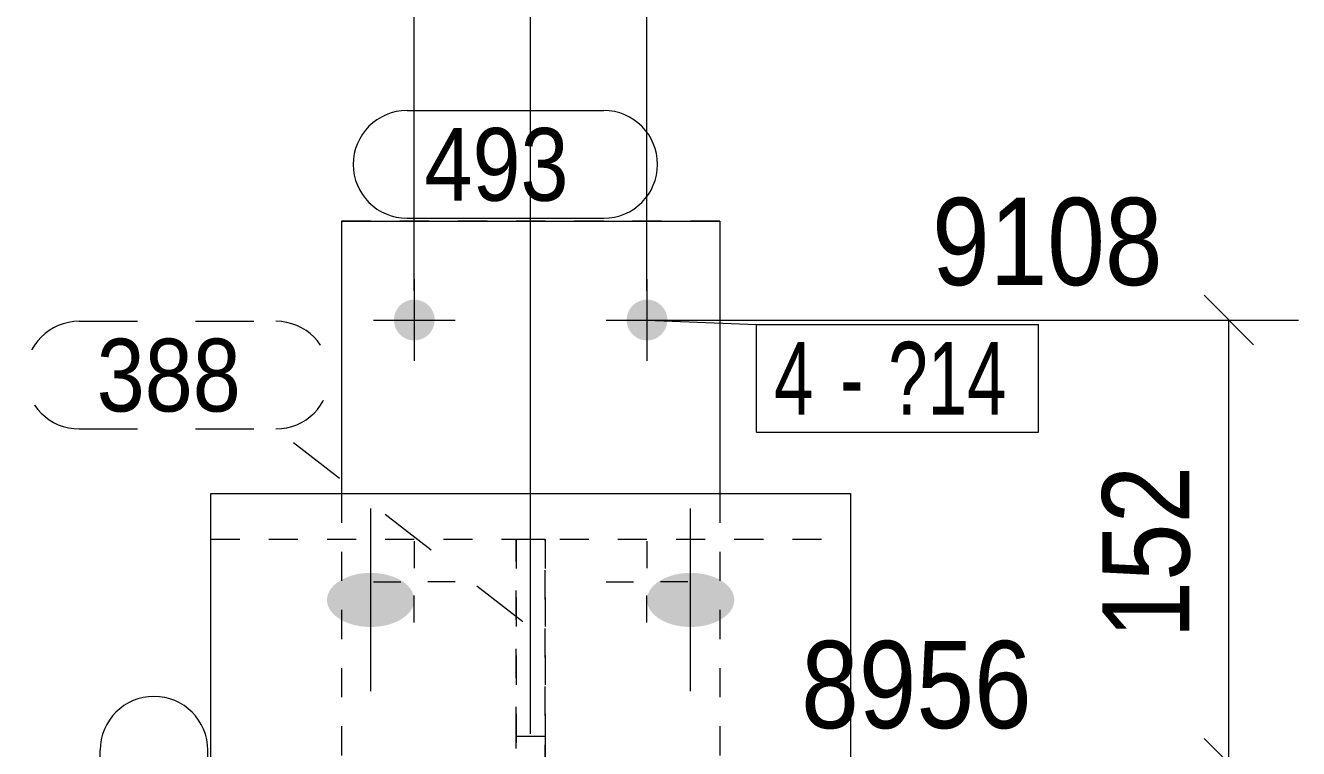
# Model space of a CAD drawing. Header units: millimetres. Extents: x 2 to 579, y 1 to 825.
# Drawn here: x 36 to 79.77, y 696.65 to 721.5 of the extents above; entities that cross this region are included whole.
import ezdxf

# ---------------------------------------------------------------- set-up
doc = ezdxf.new("R2010")
doc.units = ezdxf.units.MM
for name, pattern in [('XKITLINE00', [0]), ('XKITLINE01', [4, 1, -1, 1, -1]), ('XKITLINE02', [4, 2, -2])]:
    doc.linetypes.add(name, pattern=pattern)
for name, color, linetype, lineweight in [('Bolt', 3, 'Continuous', 0), ('BoltMark', 7, 'Continuous', 0), ('Dimensions', 7, 'Continuous', 0), ('Part', 2, 'Continuous', 0), ('PartMark', 7, 'Continuous', 0)]:
    doc.layers.add(name, color=color, linetype=linetype, lineweight=lineweight)
doc.styles.add('ARIAL', font='ARIAL.TTF')
doc.styles.add('ARIAL_NARROW', font='ARIALN.TTF')

# ---------------------------------------------------------------- blocks, each defined once
blk = doc.blocks.new('*A48')
at = {"layer": 'Bolt'}
for points in [[(47.828, 700.825), (47.791, 700.826), (47.755, 700.827), (47.718, 700.829), (47.681, 700.832), (47.645, 700.835), (47.609, 700.838), (47.572, 700.842), (47.536, 700.847), (47.501, 700.852), (47.465, 700.858), (47.43, 700.865), (47.395, 700.871), (47.36, 700.879), (47.325, 700.887), (47.291, 700.895), (47.257, 700.904), (47.224, 700.914), (47.191, 700.924), (47.158, 700.934), (47.126, 700.945), (47.094, 700.957), (47.063, 700.969), (47.032, 700.981), (47.001, 700.994), (46.972, 701.007), (46.942, 701.021), (46.913, 701.035), (46.885, 701.05), (46.858, 701.065), (46.831, 701.081), (46.804, 701.097), (46.779, 701.113), (46.754, 701.13), (46.729, 701.147), (46.706, 701.164), (46.683, 701.182), (46.66, 701.2), (46.639, 701.218), (46.618, 701.237), (46.598, 701.256), (46.578, 701.276), (46.56, 701.295), (46.542, 701.315), (46.525, 701.336), (46.509, 701.356), (46.494, 701.377), (46.479, 701.398), (46.466, 701.419), (46.453, 701.44), (46.441, 701.462), (46.43, 701.484), (46.419, 701.505), (46.41, 701.528), (46.402, 701.55), (46.394, 701.572), (46.387, 701.594), (46.381, 701.617), (46.376, 701.639), (46.372, 701.662), (46.369, 701.685), (46.367, 701.708), (46.366, 701.73), (46.365, 701.753), (46.366, 701.776), (46.367, 701.799), (46.369, 701.821), (46.372, 701.844), (46.376, 701.867), (46.381, 701.889), (46.387, 701.912), (46.394, 701.934), (46.402, 701.957), (46.41, 701.979), (46.419, 702.001), (46.43, 702.023), (46.441, 702.044), (46.453, 702.066), (46.466, 702.087), (46.479, 702.109), (46.494, 702.13), (46.509, 702.15), (46.525, 702.171), (46.542, 702.191), (46.56, 702.211), (46.578, 702.231), (46.598, 702.25), (46.618, 702.269), (46.639, 702.288), (46.66, 702.306), (46.683, 702.325), (46.706, 702.342), (46.729, 702.36), (46.754, 702.377), (46.779, 702.394), (46.804, 702.41), (46.831, 702.426), (46.858, 702.441), (46.885, 702.456), (46.913, 702.471), (46.942, 702.485), (46.972, 702.499), (47.001, 702.512), (47.032, 702.525), (47.063, 702.538), (47.094, 702.55), (47.126, 702.561), (47.158, 702.572), (47.191, 702.583), (47.224, 702.593), (47.257, 702.602), (47.291, 702.611), (47.325, 702.62), (47.36, 702.628), (47.395, 702.635), (47.43, 702.642), (47.465, 702.648), (47.501, 702.654), (47.536, 702.659), (47.572, 702.664), (47.609, 702.668), (47.645, 702.672), (47.681, 702.675), (47.718, 702.677), (47.755, 702.679), (47.791, 702.681), (47.828, 702.682), (47.865, 702.682), (47.902, 702.682), (47.939, 702.681), (47.975, 702.679), (48.012, 702.677), (48.049, 702.675), (48.085, 702.672), (48.122, 702.668), (48.158, 702.664), (48.194, 702.659), (48.23, 702.654), (48.265, 702.648), (48.3, 702.642), (48.336, 702.635), (48.37, 702.628), (48.405, 702.62), (48.439, 702.611), (48.473, 702.602), (48.506, 702.593), (48.539, 702.583), (48.572, 702.572), (48.604, 702.561), (48.636, 702.55), (48.668, 702.538), (48.698, 702.525), (48.729, 702.512), (48.759, 702.499), (48.788, 702.485), (48.817, 702.471), (48.845, 702.456), (48.872, 702.441), (48.899, 702.426), (48.926, 702.41), (48.951, 702.394), (48.976, 702.377), (49.001, 702.36), (49.025, 702.342), (49.048, 702.325), (49.07, 702.306), (49.091, 702.288), (49.112, 702.269), (49.132, 702.25), (49.152, 702.231), (49.17, 702.211), (49.188, 702.191), (49.205, 702.171), (49.221, 702.15), (49.236, 702.13), (49.251, 702.109), (49.265, 702.087), (49.277, 702.066), (49.289, 702.044), (49.3, 702.023), (49.311, 702.001), (49.32, 701.979), (49.329, 701.957), (49.336, 701.934), (49.343, 701.912), (49.349, 701.889), (49.354, 701.867), (49.358, 701.844), (49.361, 701.821), (49.363, 701.799), (49.365, 701.776), (49.365, 701.753), (49.365, 701.73), (49.363, 701.708), (49.361, 701.685), (49.358, 701.662), (49.354, 701.639), (49.349, 701.617), (49.343, 701.594), (49.336, 701.572), (49.329, 701.55), (49.32, 701.528), (49.311, 701.505), (49.3, 701.484), (49.289, 701.462), (49.277, 701.44), (49.265, 701.419), (49.251, 701.398), (49.236, 701.377), (49.221, 701.356), (49.205, 701.336), (49.188, 701.315), (49.17, 701.295), (49.152, 701.276), (49.132, 701.256), (49.112, 701.237), (49.091, 701.218), (49.07, 701.2), (49.048, 701.182), (49.025, 701.164), (49.001, 701.147), (48.976, 701.13), (48.951, 701.113), (48.926, 701.097), (48.899, 701.081), (48.872, 701.065), (48.845, 701.05), (48.817, 701.035), (48.788, 701.021), (48.759, 701.007), (48.729, 700.994), (48.698, 700.981), (48.668, 700.969), (48.636, 700.957), (48.604, 700.945), (48.572, 700.934), (48.539, 700.924), (48.506, 700.914), (48.473, 700.904), (48.439, 700.895), (48.405, 700.887), (48.37, 700.879), (48.336, 700.871), (48.3, 700.865), (48.265, 700.858), (48.23, 700.852), (48.194, 700.847), (48.158, 700.842), (48.122, 700.838), (48.085, 700.835), (48.049, 700.832), (48.012, 700.829), (47.975, 700.827), (47.939, 700.826), (47.902, 700.825), (47.865, 700.825)], [(58.828, 700.825), (58.791, 700.826), (58.755, 700.827), (58.718, 700.829), (58.681, 700.832), (58.645, 700.835), (58.609, 700.838), (58.572, 700.842), (58.536, 700.847), (58.501, 700.852), (58.465, 700.858), (58.43, 700.865), (58.395, 700.871), (58.36, 700.879), (58.325, 700.887), (58.291, 700.895), (58.257, 700.904), (58.224, 700.914), (58.191, 700.924), (58.158, 700.934), (58.126, 700.945), (58.094, 700.957), (58.063, 700.969), (58.032, 700.981), (58.001, 700.994), (57.972, 701.007), (57.942, 701.021), (57.913, 701.035), (57.885, 701.05), (57.858, 701.065), (57.831, 701.081), (57.804, 701.097), (57.779, 701.113), (57.754, 701.13), (57.729, 701.147), (57.706, 701.164), (57.683, 701.182), (57.66, 701.2), (57.639, 701.218), (57.618, 701.237), (57.598, 701.256), (57.578, 701.276), (57.56, 701.295), (57.542, 701.315), (57.525, 701.336), (57.509, 701.356), (57.494, 701.377), (57.479, 701.398), (57.466, 701.419), (57.453, 701.44), (57.441, 701.462), (57.43, 701.484), (57.419, 701.505), (57.41, 701.528), (57.402, 701.55), (57.394, 701.572), (57.387, 701.594), (57.381, 701.617), (57.376, 701.639), (57.372, 701.662), (57.369, 701.685), (57.367, 701.708), (57.366, 701.73), (57.365, 701.753), (57.366, 701.776), (57.367, 701.799), (57.369, 701.821), (57.372, 701.844), (57.376, 701.867), (57.381, 701.889), (57.387, 701.912), (57.394, 701.934), (57.402, 701.957), (57.41, 701.979), (57.419, 702.001), (57.43, 702.023), (57.441, 702.044), (57.453, 702.066), (57.466, 702.087), (57.479, 702.109), (57.494, 702.13), (57.509, 702.15), (57.525, 702.171), (57.542, 702.191), (57.56, 702.211), (57.578, 702.231), (57.598, 702.25), (57.618, 702.269), (57.639, 702.288), (57.66, 702.306), (57.683, 702.325), (57.706, 702.342), (57.729, 702.36), (57.754, 702.377), (57.779, 702.394), (57.804, 702.41), (57.831, 702.426), (57.858, 702.441), (57.885, 702.456), (57.913, 702.471), (57.942, 702.485), (57.972, 702.499), (58.001, 702.512), (58.032, 702.525), (58.063, 702.538), (58.094, 702.55), (58.126, 702.561), (58.158, 702.572), (58.191, 702.583), (58.224, 702.593), (58.257, 702.602), (58.291, 702.611), (58.325, 702.62), (58.36, 702.628), (58.395, 702.635), (58.43, 702.642), (58.465, 702.648), (58.501, 702.654), (58.536, 702.659), (58.572, 702.664), (58.609, 702.668), (58.645, 702.672), (58.681, 702.675), (58.718, 702.677), (58.755, 702.679), (58.791, 702.681), (58.828, 702.682), (58.865, 702.682), (58.902, 702.682), (58.939, 702.681), (58.975, 702.679), (59.012, 702.677), (59.049, 702.675), (59.085, 702.672), (59.122, 702.668), (59.158, 702.664), (59.194, 702.659), (59.23, 702.654), (59.265, 702.648), (59.3, 702.642), (59.336, 702.635), (59.37, 702.628), (59.405, 702.62), (59.439, 702.611), (59.473, 702.602), (59.506, 702.593), (59.539, 702.583), (59.572, 702.572), (59.604, 702.561), (59.636, 702.55), (59.668, 702.538), (59.698, 702.525), (59.729, 702.512), (59.759, 702.499), (59.788, 702.485), (59.817, 702.471), (59.845, 702.456), (59.872, 702.441), (59.899, 702.426), (59.926, 702.41), (59.951, 702.394), (59.976, 702.377), (60.001, 702.36), (60.025, 702.342), (60.048, 702.325), (60.07, 702.306), (60.091, 702.288), (60.112, 702.269), (60.132, 702.25), (60.152, 702.231), (60.17, 702.211), (60.188, 702.191), (60.205, 702.171), (60.221, 702.15), (60.236, 702.13), (60.251, 702.109), (60.265, 702.087), (60.277, 702.066), (60.289, 702.044), (60.3, 702.023), (60.311, 702.001), (60.32, 701.979), (60.329, 701.957), (60.336, 701.934), (60.343, 701.912), (60.349, 701.889), (60.354, 701.867), (60.358, 701.844), (60.361, 701.821), (60.363, 701.799), (60.365, 701.776), (60.365, 701.753), (60.365, 701.73), (60.363, 701.708), (60.361, 701.685), (60.358, 701.662), (60.354, 701.639), (60.349, 701.617), (60.343, 701.594), (60.336, 701.572), (60.329, 701.55), (60.32, 701.528), (60.311, 701.505), (60.3, 701.484), (60.289, 701.462), (60.277, 701.44), (60.265, 701.419), (60.251, 701.398), (60.236, 701.377), (60.221, 701.356), (60.205, 701.336), (60.188, 701.315), (60.17, 701.295), (60.152, 701.276), (60.132, 701.256), (60.112, 701.237), (60.091, 701.218), (60.07, 701.2), (60.048, 701.182), (60.025, 701.164), (60.001, 701.147), (59.976, 701.13), (59.951, 701.113), (59.926, 701.097), (59.899, 701.081), (59.872, 701.065), (59.845, 701.05), (59.817, 701.035), (59.788, 701.021), (59.759, 701.007), (59.729, 700.994), (59.698, 700.981), (59.668, 700.969), (59.636, 700.957), (59.604, 700.945), (59.572, 700.934), (59.539, 700.924), (59.506, 700.914), (59.473, 700.904), (59.439, 700.895), (59.405, 700.887), (59.37, 700.879), (59.336, 700.871), (59.3, 700.865), (59.265, 700.858), (59.23, 700.852), (59.194, 700.847), (59.158, 700.842), (59.122, 700.838), (59.085, 700.835), (59.049, 700.832), (59.012, 700.829), (58.975, 700.827), (58.939, 700.826), (58.902, 700.825), (58.865, 700.825)]]:
    blk.add_hatch(color=3, dxfattribs=at).paths.add_polyline_path(points, flags=17)
at = {"layer": 'Bolt', "color": 3, "linetype": 'XKITLINE00', "lineweight": 0}
for p, q in [((47.865, 698.612), (47.865, 704.894)), ((58.865, 698.612), (58.865, 704.894))]:
    blk.add_line(p, q, dxfattribs=at)
blk = doc.blocks.new('*A56')
at = {"layer": 'Bolt'}
blk.add_hatch(color=3, dxfattribs=at).paths.add_polyline_path([(58.064, 711.34), (58.062, 711.305), (58.057, 711.271), (58.051, 711.237), (58.044, 711.204), (58.035, 711.171), (58.024, 711.138), (58.012, 711.106), (57.998, 711.075), (57.982, 711.044), (57.965, 711.014), (57.947, 710.985), (57.927, 710.957), (57.906, 710.93), (57.884, 710.904), (57.86, 710.879), (57.835, 710.855), (57.809, 710.833), (57.782, 710.812), (57.754, 710.792), (57.725, 710.774), (57.695, 710.757), (57.664, 710.741), (57.633, 710.727), (57.601, 710.715), (57.568, 710.704), (57.535, 710.695), (57.501, 710.687), (57.468, 710.682), (57.434, 710.677), (57.399, 710.675), (57.365, 710.674), (57.331, 710.675), (57.296, 710.677), (57.262, 710.682), (57.228, 710.687), (57.195, 710.695), (57.162, 710.704), (57.129, 710.715), (57.097, 710.727), (57.066, 710.741), (57.035, 710.757), (57.005, 710.774), (56.976, 710.792), (56.948, 710.812), (56.921, 710.833), (56.895, 710.855), (56.87, 710.879), (56.846, 710.904), (56.824, 710.93), (56.803, 710.957), (56.783, 710.985), (56.765, 711.014), (56.748, 711.044), (56.732, 711.075), (56.718, 711.106), (56.706, 711.138), (56.695, 711.171), (56.686, 711.204), (56.678, 711.237), (56.673, 711.271), (56.668, 711.305), (56.666, 711.34), (56.665, 711.374), (56.666, 711.408), (56.668, 711.443), (56.673, 711.477), (56.678, 711.511), (56.686, 711.544), (56.695, 711.577), (56.706, 711.61), (56.718, 711.642), (56.732, 711.673), (56.748, 711.704), (56.765, 711.734), (56.783, 711.763), (56.803, 711.791), (56.824, 711.818), (56.846, 711.844), (56.87, 711.869), (56.895, 711.893), (56.921, 711.915), (56.948, 711.936), (56.976, 711.956), (57.005, 711.974), (57.035, 711.991), (57.066, 712.007), (57.097, 712.021), (57.129, 712.033), (57.162, 712.044), (57.195, 712.053), (57.228, 712.061), (57.262, 712.066), (57.296, 712.071), (57.331, 712.073), (57.365, 712.074), (57.399, 712.073), (57.434, 712.071), (57.468, 712.066), (57.501, 712.061), (57.535, 712.053), (57.568, 712.044), (57.601, 712.033), (57.633, 712.021), (57.664, 712.007), (57.695, 711.991), (57.725, 711.974), (57.754, 711.956), (57.782, 711.936), (57.809, 711.915), (57.835, 711.893), (57.86, 711.869), (57.884, 711.844), (57.906, 711.818), (57.927, 711.791), (57.947, 711.763), (57.965, 711.734), (57.982, 711.704), (57.998, 711.673), (58.012, 711.642), (58.024, 711.61), (58.035, 711.577), (58.044, 711.544), (58.051, 711.511), (58.057, 711.477), (58.062, 711.443), (58.064, 711.408), (58.065, 711.374)], flags=17)
at = {"layer": 'Bolt', "color": 3, "linetype": 'XKITLINE00', "lineweight": 0}
for p, q in [((57.365, 712.774), (57.365, 709.974)), ((55.965, 711.374), (58.765, 711.374)), ((57.365, 703.774), (57.365, 702.842)), ((55.965, 702.374), (56.897, 702.374)), ((58.765, 702.374), (57.833, 702.374)), ((57.365, 700.974), (57.365, 701.906))]:
    blk.add_line(p, q, dxfattribs=at)
blk = doc.blocks.new('*A57')
at = {"layer": 'Bolt'}
blk.add_hatch(color=3, dxfattribs=at).paths.add_polyline_path([(50.064, 711.34), (50.062, 711.305), (50.057, 711.271), (50.051, 711.237), (50.044, 711.204), (50.035, 711.171), (50.024, 711.138), (50.012, 711.106), (49.998, 711.075), (49.982, 711.044), (49.965, 711.014), (49.947, 710.985), (49.927, 710.957), (49.906, 710.93), (49.884, 710.904), (49.86, 710.879), (49.835, 710.855), (49.809, 710.833), (49.782, 710.812), (49.754, 710.792), (49.725, 710.774), (49.695, 710.757), (49.664, 710.741), (49.633, 710.727), (49.601, 710.715), (49.568, 710.704), (49.535, 710.695), (49.501, 710.687), (49.468, 710.682), (49.434, 710.677), (49.399, 710.675), (49.365, 710.674), (49.331, 710.675), (49.296, 710.677), (49.262, 710.682), (49.228, 710.687), (49.195, 710.695), (49.162, 710.704), (49.129, 710.715), (49.097, 710.727), (49.066, 710.741), (49.035, 710.757), (49.005, 710.774), (48.976, 710.792), (48.948, 710.812), (48.921, 710.833), (48.895, 710.855), (48.87, 710.879), (48.846, 710.904), (48.824, 710.93), (48.803, 710.957), (48.783, 710.985), (48.765, 711.014), (48.748, 711.044), (48.732, 711.075), (48.718, 711.106), (48.706, 711.138), (48.695, 711.171), (48.686, 711.204), (48.678, 711.237), (48.673, 711.271), (48.668, 711.305), (48.666, 711.34), (48.665, 711.374), (48.666, 711.408), (48.668, 711.443), (48.673, 711.477), (48.678, 711.511), (48.686, 711.544), (48.695, 711.577), (48.706, 711.61), (48.718, 711.642), (48.732, 711.673), (48.748, 711.704), (48.765, 711.734), (48.783, 711.763), (48.803, 711.791), (48.824, 711.818), (48.846, 711.844), (48.87, 711.869), (48.895, 711.893), (48.921, 711.915), (48.948, 711.936), (48.976, 711.956), (49.005, 711.974), (49.035, 711.991), (49.066, 712.007), (49.097, 712.021), (49.129, 712.033), (49.162, 712.044), (49.195, 712.053), (49.228, 712.061), (49.262, 712.066), (49.296, 712.071), (49.331, 712.073), (49.365, 712.074), (49.399, 712.073), (49.434, 712.071), (49.468, 712.066), (49.501, 712.061), (49.535, 712.053), (49.568, 712.044), (49.601, 712.033), (49.633, 712.021), (49.664, 712.007), (49.695, 711.991), (49.725, 711.974), (49.754, 711.956), (49.782, 711.936), (49.809, 711.915), (49.835, 711.893), (49.86, 711.869), (49.884, 711.844), (49.906, 711.818), (49.927, 711.791), (49.947, 711.763), (49.965, 711.734), (49.982, 711.704), (49.998, 711.673), (50.012, 711.642), (50.024, 711.61), (50.035, 711.577), (50.044, 711.544), (50.051, 711.511), (50.057, 711.477), (50.062, 711.443), (50.064, 711.408), (50.065, 711.374)], flags=17)
at = {"layer": 'Bolt', "color": 3, "linetype": 'XKITLINE00', "lineweight": 0}
for p, q in [((49.365, 712.774), (49.365, 709.974)), ((47.965, 711.374), (50.765, 711.374)), ((49.365, 703.774), (49.365, 702.842)), ((47.965, 702.374), (48.897, 702.374)), ((50.765, 702.374), (49.833, 702.374)), ((49.365, 700.974), (49.365, 701.906))]:
    blk.add_line(p, q, dxfattribs=at)
blk = doc.blocks.new('*A64')
at = {"layer": 'Part', "color": 2, "linetype": 'XKITLINE00', "lineweight": 0}
for p, q in [((42.365, 621.497), (42.365, 705.409)), ((42.365, 705.409), (64.365, 705.409)), ((64.365, 705.409), (64.365, 621.497))]:
    blk.add_line(p, q, dxfattribs=at)
at = {"layer": 'Part', "color": 7, "linetype": 'XKITLINE01', "lineweight": 0}
blk.add_line((42.365, 703.838), (64.365, 703.838), dxfattribs=at)
blk = doc.blocks.new('*A81')
at = {"layer": 'Part', "color": 7, "linetype": 'XKITLINE01', "lineweight": 0}
for p, q in [((52.865, 697.075), (52.865, 703.838)), ((52.865, 703.838), (52.865, 689.774)), ((52.865, 703.838), (53.865, 703.838)), ((53.865, 703.838), (53.865, 697.075)), ((53.865, 689.774), (53.865, 703.838)), ((52.865, 694.646), (52.865, 697.075)), ((52.865, 697.075), (53.865, 697.075)), ((53.865, 697.075), (53.865, 694.646)), ((52.865, 689.774), (52.865, 694.646)), ((52.865, 694.646), (53.865, 694.646)), ((53.865, 689.774), (53.865, 694.646)), ((52.865, 689.774), (52.865, 689.774)), ((52.865, 689.774), (53.865, 689.774)), ((52.865, 689.774), (53.865, 689.774)), ((53.865, 689.774), (53.865, 689.774))]:
    blk.add_line(p, q, dxfattribs=at)
blk = doc.blocks.new('*A82')
at = {"layer": 'Part', "color": 2, "linetype": 'XKITLINE00', "lineweight": 0}
for p, q in [((46.865, 714.774), (46.865, 705.409)), ((46.865, 714.774), (59.865, 714.774)), ((59.865, 714.774), (59.865, 705.409))]:
    blk.add_line(p, q, dxfattribs=at)
at = {"layer": 'Part', "color": 7, "linetype": 'XKITLINE01', "lineweight": 0}
for p, q in [((59.865, 714.774), (46.865, 714.774)), ((46.865, 705.409), (46.865, 689.774)), ((59.865, 705.409), (59.865, 689.774)), ((46.865, 689.774), (59.865, 689.774))]:
    blk.add_line(p, q, dxfattribs=at)
blk = doc.blocks.new('*A194')
at = {"layer": 'PartMark', "color": 7, "linetype": 'XKITLINE00', "lineweight": 0}
for p, q in [((38.565, 689.826), (38.565, 696.588)), ((42.265, 689.826), (42.265, 696.588))]:
    blk.add_line(p, q, dxfattribs=at)
for centre, start, end in [((40.415, 696.588), 0, 180), ((40.415, 689.826), 180, 0)]:
    blk.add_arc(centre, 1.85, start, end, dxfattribs=at)
at = {"layer": 'PartMark', "color": 3, "style": 'ARIAL', "width": 0.85}
blk.add_text('234', height=2.5, rotation=90.0002, dxfattribs=at).set_placement((41.665, 690.426))
blk = doc.blocks.new('*A207')
at = {"layer": 'Dimensions', "color": 7, "linetype": 'XKITLINE00', "lineweight": 0}
for p, q in [((49.365, 712.374), (49.365, 733.216)), ((53.365, 697.146), (53.365, 733.216)), ((50.213, 731.215), (48.516, 729.517)), ((54.214, 731.215), (52.517, 729.517)), ((49.365, 730.366), (53.365, 730.366))]:
    blk.add_line(p, q, dxfattribs=at)
at = {"layer": 'Dimensions', "color": 3}
for p in [(49.365, 730.366), (53.365, 730.366)]:
    blk.add_point(p, dxfattribs=at)
at = {"layer": 'Dimensions', "color": 3, "style": 'ARIAL', "width": 0.85}
blk.add_text('40', height=3, dxfattribs=at).set_placement((49.14, 731.716))
blk = doc.blocks.new('*A208')
at = {"layer": 'Dimensions', "color": 7, "linetype": 'XKITLINE00', "lineweight": 0}
for p, q in [((53.365, 697.146), (53.365, 732.766)), ((57.365, 712.374), (57.365, 732.766)), ((54.214, 731.215), (52.517, 729.517)), ((58.213, 731.215), (56.516, 729.517)), ((53.365, 730.366), (57.365, 730.366))]:
    blk.add_line(p, q, dxfattribs=at)
at = {"layer": 'Dimensions', "color": 3}
for p in [(53.365, 730.366), (57.365, 730.366)]:
    blk.add_point(p, dxfattribs=at)
at = {"layer": 'Dimensions', "color": 3, "style": 'ARIAL', "width": 0.85}
blk.add_text('40', height=3, dxfattribs=at).set_placement((53.14, 726.016))
blk = doc.blocks.new('*A209')
at = {"layer": 'Dimensions', "color": 7, "linetype": 'XKITLINE00', "lineweight": 0}
for p, q in [((76.517, 712.223), (78.214, 710.526)), ((58.365, 711.374), (79.765, 711.374)), ((77.365, 696.146), (77.365, 711.374)), ((76.517, 696.995), (78.214, 695.298)), ((64.365, 696.146), (79.765, 696.146))]:
    blk.add_line(p, q, dxfattribs=at)
at = {"layer": 'Dimensions', "color": 3}
for p in [(77.365, 711.374), (77.365, 696.146)]:
    blk.add_point(p, dxfattribs=at)
at = {"layer": 'Dimensions', "color": 3, "style": 'ARIAL', "width": 0.85}
for s, p in [('9108', (67.165, 712.574)), ('8956', (62.665, 697.346))]:
    blk.add_text(s, height=3, dxfattribs=at).set_placement(p)
blk.add_text('152', height=3, rotation=90.0002, dxfattribs=at).set_placement((76.015, 700.422))
blk = doc.blocks.new('*A210')
at = {"layer": 'BoltMark', "color": 7, "linetype": 'XKITLINE00', "lineweight": 0}
for p, q in [((57.365, 711.374), (61.133, 711.224)), ((61.133, 711.224), (70.821, 711.224)), ((61.133, 707.524), (61.133, 711.224)), ((70.821, 707.524), (70.821, 711.224)), ((61.133, 707.524), (70.821, 707.524))]:
    blk.add_line(p, q, dxfattribs=at)
at = {"layer": 'BoltMark', "color": 3, "style": 'ARIAL_NARROW', "width": 0.85}
for s, p in [('4', (61.733, 708.124)), ('?14', (65.662, 708.124)), ('-', (64.003, 708.124))]:
    blk.add_text(s, height=2.5, dxfattribs=at).set_placement(p)
blk = doc.blocks.new('*A213')
at = {"layer": 'PartMark', "color": 7, "linetype": 'XKITLINE00', "lineweight": 0}
for p, q in [((49.115, 718.574), (55.878, 718.574)), ((49.115, 714.874), (55.878, 714.874))]:
    blk.add_line(p, q, dxfattribs=at)
for centre, start, end in [((49.115, 716.724), 90, 270), ((55.878, 716.724), 270, 90)]:
    blk.add_arc(centre, 1.85, start, end, dxfattribs=at)
at = {"layer": 'PartMark', "color": 3, "style": 'ARIAL', "width": 0.85}
blk.add_text('493', height=2.5, dxfattribs=at).set_placement((49.715, 715.474))
blk = doc.blocks.new('*A214')
at = {"layer": 'PartMark', "color": 7, "linetype": 'XKITLINE02', "lineweight": 0}
for p, q in [((37.846, 711.331), (44.609, 711.331)), ((37.846, 707.631), (44.609, 707.631)), ((53.094, 700.996), (44.609, 707.631))]:
    blk.add_line(p, q, dxfattribs=at)
for centre, start, end in [((37.846, 709.481), 90, 270), ((44.609, 709.481), 270, 90)]:
    blk.add_arc(centre, 1.85, start, end, dxfattribs=at)
at = {"layer": 'PartMark', "color": 3, "style": 'ARIAL', "width": 0.85}
blk.add_text('388', height=2.5, dxfattribs=at).set_placement((38.446, 708.231))

msp = doc.modelspace()

# ---------------------------------------------------------------- block references
at = {"lineweight": 0}
for name in ['*A207', '*A208', '*A213', '*A209', '*A82', '*A57', '*A56', '*A214', '*A210', '*A64', '*A48', '*A81', '*A194']:
    msp.add_blockref(name, (0, 0), dxfattribs=at)

doc.saveas('drawing.dxf')
